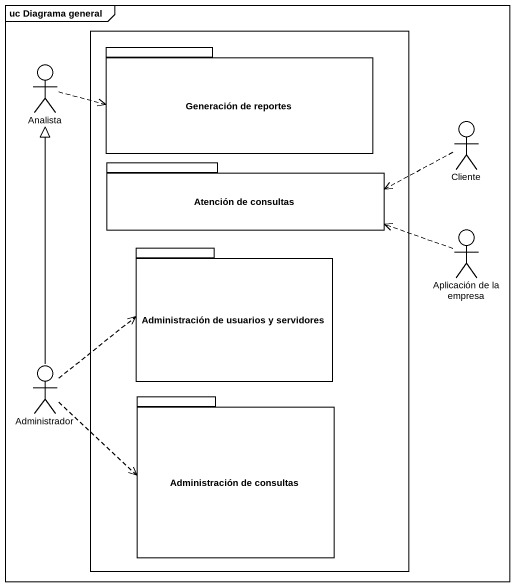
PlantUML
@startuml
mainframe uc Diagrama general
rectangle " " as rectangle1 {
  package "Generación de reportes" as Generación_de_reportes {
  }
  package "Atención de consultas" as Atención_de_consultas {
  }
  package "Administración de usuarios y servidores" as Administración_de_usuarios {
  }
  package "Administración de consultas" as Administración_de_consultas {
  }
}
actor Analista
actor Cliente
actor "Aplicación de la empresa" as Aplicación_de_la_empresa
actor Administrador
Analista .right.> Generación_de_reportes
Cliente .left.> Atención_de_consultas
Aplicación_de_la_empresa .left.> Atención_de_consultas
Administrador -up-|> Analista
Administrador .right.> Administración_de_usuarios
Administrador .right.> Administración_de_consultas
@enduml
